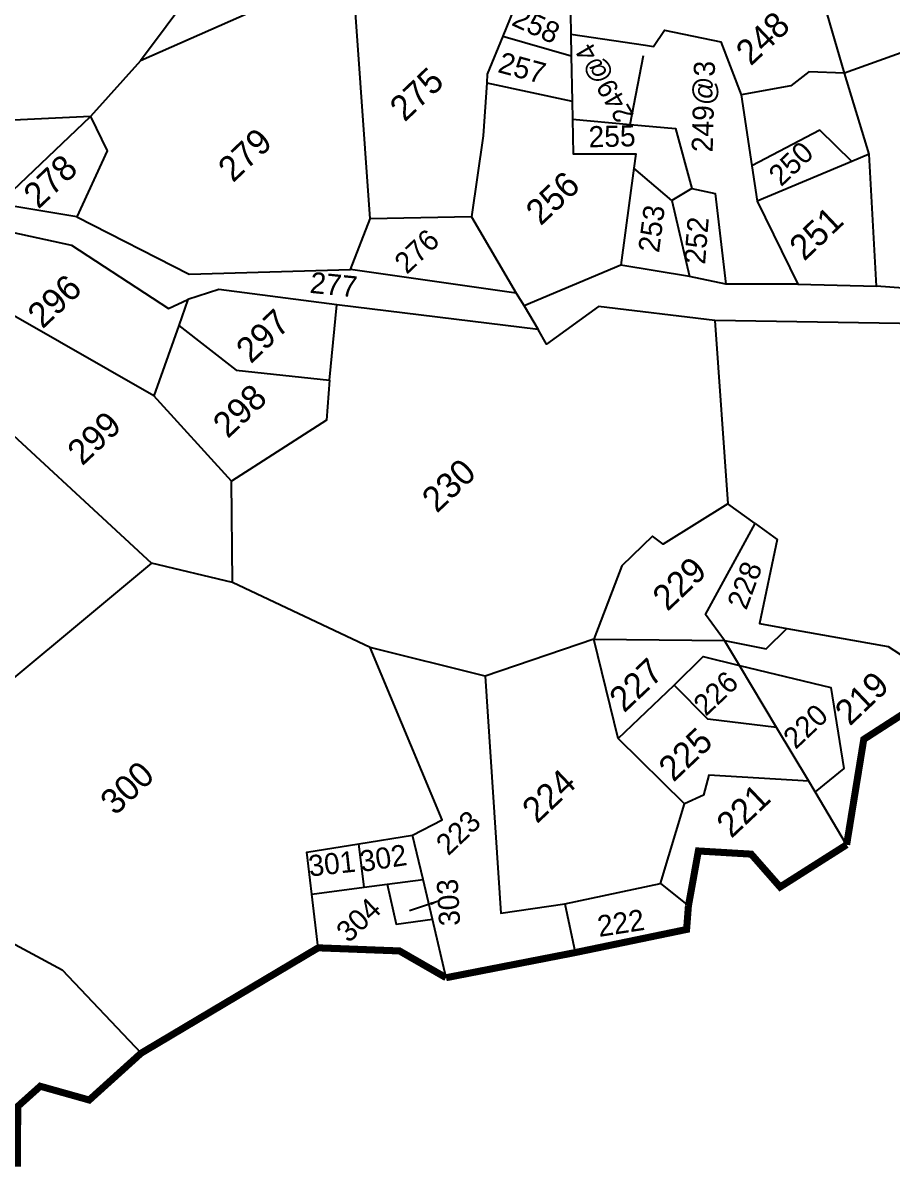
# Model space of a CAD drawing. Header units: metres. Extents: x 256444 to 258485, y 2203868 to 2205525.
# Drawn here: x 257690.2 to 258017.8, y 2204551.9 to 2204984.3 of the extents above; entities that cross this region are included whole.
import ezdxf

# ---------------------------------------------------------------- set-up
doc = ezdxf.new("R2010")
doc.units = ezdxf.units.M
doc.header["$MEASUREMENT"] = 0
doc.linetypes.add('DASHED', pattern=[0.75, 0.5, -0.25])
for name, color, linetype in [('POLY_PARCEL', 6, 'Continuous'), ('POLY_SUBPARCEL', 6, 'DASHED'), ('SYM_ARROW', 1, 'Continuous'), ('TEXT_PARCEL', 7, 'Continuous'), ('V_BOUND_LINE', 7, 'Continuous')]:
    doc.layers.add(name, color=color, linetype=linetype)
doc.styles.get("Standard").update_dxf_attribs({"font": 'simplex.shx'})
doc.styles.add('TEXT_MAP', font='KRDEV050.TTF', dxfattribs={"height": 1.8})
doc.dimstyles.get("Standard").update_dxf_attribs({"dimtxt": 0.18, "dimasz": 0.18, "dimexe": 0.18, "dimexo": 0.0625, "dimgap": 0.09, "dimtad": 0, "dimtih": 1, "dimtoh": 1, "dimdec": 4, "dimzin": 0, "dimdsep": 46, "dimtxsty": 'Standard', "dimcen": 0.09, "dimadec": 0, "dimazin": 0, "dimtfac": 1, "dimtdec": 4, "dimtofl": 0, "dimtmove": 0, "dimatfit": 3, "dimfxl": 1, "dimtolj": 1, "dimtzin": 0, "dimarcsym": 0})

# ---------------------------------------------------------------- blocks, each defined once
blk = doc.blocks.new('TEXTARROW')
blk.add_leader([(0, 0), (8.64, 0)], dimstyle='Standard', override={"dimtxt": 2.5, "dimasz": 2.5, "dimexe": 1.25, "dimexo": 0.625, "dimgap": 0.625, "dimtad": 1, "dimtih": 0, "dimtoh": 0, "dimzin": 8, "dimcen": 2.5, "dimtofl": 1})
blk = doc.blocks.new('32659841')
at = {"layer": 'POLY_PARCEL'}
for points in [[(259381.384, 2205029.108), (259364.418, 2205043.725)], [(259395.604, 2205031.094), (259386.693, 2205029.544)], [(259386.693, 2205029.544), (259381.384, 2205029.108)], [(259402.226, 2205027.22), (259394.7, 2205026.682), (259386.693, 2205029.544)], [(259370.984, 2205011.603), (259367.692, 2205022.621), (259365.536, 2205028.968)], [(259370.272, 2205029.034), (259374.103, 2205023.408), (259376.017, 2205015.384), (259377.452, 2205014.906)], [(259375.78, 2205024.603), (259372.368, 2205029.12)], [(259372.368, 2205029.12), (259381.384, 2205029.108)], [(259381.384, 2205029.108), (259380.573, 2205026.522), (259375.78, 2205024.603)], [(259375.78, 2205024.603), (259378.77, 2205016.157), (259387.32, 2205008.511)], [(259390.808, 2205010.156), (259400.135, 2205021.527), (259405.016, 2205021.516)], [(259361.507, 2205020.799), (259362.687, 2205003.084)], [(259377.452, 2205014.906), (259375.707, 2205014.015)], [(259384.871, 2205007.348), (259379.55, 2205013.919), (259377.452, 2205014.906)], [(259375.707, 2205014.015), (259370.984, 2205011.603)], [(259375.707, 2205014.015), (259376.501, 2205008.902), (259380.805, 2205003.824)], [(259408.972, 2205014.186), (259406.575, 2205013.098)], [(259406.575, 2205013.098), (259403.921, 2205011.894), (259403.475, 2205011.481)], [(259406.575, 2205013.098), (259409.156, 2205008.747)], [(259370.819, 2205003.403), (259370.984, 2205011.603)], [(259403.475, 2205011.481), (259400.692, 2205008.907), (259396.139, 2205005.311)], [(259403.475, 2205011.481), (259406.976, 2205006.35)], [(259411.168, 2205010.96), (259410.179, 2205009.872)], [(259387.32, 2205008.511), (259390.808, 2205010.156)], [(259396.139, 2205005.311), (259390.808, 2205010.156)], [(259410.179, 2205009.872), (259409.156, 2205008.747)], [(259410.179, 2205009.872), (259413.499, 2205005.642)], [(259394.698, 2204999.193), (259387.32, 2205008.511)], [(259409.156, 2205008.747), (259406.976, 2205006.35)], [(259380.805, 2205003.824), (259384.871, 2205007.348)], [(259394.046, 2204996.231), (259384.871, 2205007.348)], [(259406.976, 2205006.35), (259406.114, 2205005.401)], [(259413.499, 2205005.642), (259413.846, 2205005.2), (259415.221, 2205005.499), (259417.553, 2205002.153), (259415.998, 2204998.424)], [(259396.139, 2205005.311), (259394.698, 2204999.193)], [(259406.114, 2205005.401), (259404.459, 2205003.581), (259407.687, 2205000.535), (259406.873, 2204999.878)], [(259406.114, 2205005.401), (259408.827, 2205002.319)], [(259362.687, 2205003.084), (259343.498, 2205004.341)], [(259365.906, 2204998.132), (259362.687, 2205003.084)], [(259365.906, 2204998.132), (259370.819, 2205003.403)], [(259380.805, 2205003.824), (259378.713, 2205001.913), (259370.819, 2205003.403)], [(259408.827, 2205002.319), (259410.976, 2204999.878), (259408.883, 2204995.995)], [(259422.403, 2204994.479), (259425.826, 2205001.137)], [(259406.873, 2204999.878), (259401.469, 2204995.517)], [(259407.269, 2204996.353), (259406.873, 2204999.878)], [(259394.698, 2204999.193), (259394.49, 2204998.156)], [(259415.998, 2204998.424), (259413.082, 2204994.222)], [(259422.403, 2204994.479), (259420.62, 2204996.291), (259419.001, 2204996.454), (259415.998, 2204998.424)], [(259369.838, 2204988.054), (259365.906, 2204998.132)], [(259394.49, 2204998.156), (259394.046, 2204996.231)], [(259401.469, 2204995.517), (259394.49, 2204998.156)], [(259403.611, 2204988.06), (259398.29, 2204994.484), (259393.773, 2204995.07), (259394.046, 2204996.231)], [(259407.269, 2204996.353), (259404.456, 2204991.557)], [(259408.883, 2204995.995), (259409.837, 2204994.604), (259405.951, 2204989.407)], [(259408.883, 2204995.995), (259407.269, 2204996.353)], [(259404.456, 2204991.557), (259401.469, 2204995.517)], [(259335.486, 2204994.664), (259338.176, 2204986.48), (259338.175, 2204978.322)], [(259413.082, 2204994.222), (259411.639, 2204992.143)], [(259418.453, 2204989.571), (259418.335, 2204992.74), (259413.082, 2204994.222)], [(259419.71, 2204989.096), (259422.403, 2204994.479)], [(259427.873, 2204990.244), (259427.454, 2204992.248), (259422.403, 2204994.479)], [(259411.639, 2204992.143), (259409.661, 2204985.879)], [(259418.453, 2204989.571), (259411.639, 2204992.143)], [(259405.951, 2204989.407), (259404.456, 2204991.557)], [(259409.661, 2204985.879), (259405.951, 2204989.407)], [(259419.71, 2204989.096), (259418.453, 2204989.571)], [(259413.612, 2204981.928), (259419.71, 2204989.096)], [(259362.843, 2204976.287), (259365.115, 2204975.63), (259369.838, 2204988.054)], [(259374.352, 2204980.947), (259369.838, 2204988.054)], [(259403.611, 2204988.06), (259395.301, 2204977.965)], [(259430.743, 2204966.229), (259419.247, 2204972.757), (259403.611, 2204988.06)], [(259409.661, 2204985.879), (259413.612, 2204981.928)], [(259420.222, 2204974.658), (259413.612, 2204981.928)], [(259354.765, 2204978.177), (259356.565, 2204980.588), (259359.646, 2204978.477)], [(259374.352, 2204980.947), (259363.577, 2204967.958), (259367.342, 2204965.315)], [(259381.776, 2204977.537), (259374.352, 2204980.947)], [(259395.301, 2204977.965), (259389.99, 2204979.047), (259389.844, 2204979.969), (259386.81, 2204979.945), (259381.776, 2204977.537)], [(259352.464, 2204975.097), (259354.765, 2204978.177)], [(259354.765, 2204978.177), (259357.808, 2204975.967)], [(259357.808, 2204975.967), (259359.646, 2204978.477)], [(259359.646, 2204978.477), (259362.843, 2204976.287)], [(259395.753, 2204975.621), (259395.301, 2204977.965)], [(259378.175, 2204971.239), (259381.776, 2204977.537)], [(259381.776, 2204977.537), (259388.459, 2204971.081)], [(259361.212, 2204973.493), (259362.843, 2204976.287)], [(259357.808, 2204975.967), (259359.13, 2204975.006)], [(259388.459, 2204971.081), (259388.758, 2204973.351), (259395.753, 2204975.621)], [(259395.753, 2204975.621), (259396.112, 2204973.71), (259391.09, 2204970.245), (259392.257, 2204968.659)], [(259359.13, 2204975.006), (259357.642, 2204972.513), (259359.751, 2204970.99)], [(259359.13, 2204975.006), (259361.212, 2204973.493)], [(259359.751, 2204970.99), (259361.212, 2204973.493)], [(259383.686, 2204971.237), (259386.556, 2204971.297), (259388.007, 2204969.063)], [(259357.598, 2204967.301), (259359.751, 2204970.99)], [(259378.175, 2204971.239), (259383.686, 2204971.237)], [(259378.414, 2204964.608), (259378.175, 2204971.239)], [(259386.885, 2204964.053), (259383.746, 2204967.832), (259383.686, 2204971.237)], [(259388.007, 2204969.063), (259388.459, 2204971.081)], [(259388.459, 2204971.081), (259390.182, 2204968.612), (259392.257, 2204968.659)], [(259388.007, 2204969.063), (259391.638, 2204963.472), (259388.35, 2204958.633), (259385.718, 2204958.841)], [(259386.885, 2204964.053), (259388.007, 2204969.063)], [(259392.257, 2204968.659), (259396.601, 2204962.755), (259397.796, 2204957.857)], [(259367.342, 2204965.315), (259365.49, 2204962.283)], [(259367.342, 2204965.315), (259373.262, 2204961.671)], [(259385.91, 2204959.696), (259381.055, 2204964.905), (259379.8, 2204964.129), (259378.414, 2204964.608)], [(259373.262, 2204961.671), (259378.414, 2204964.608)], [(259385.91, 2204959.696), (259386.885, 2204964.053)], [(259373.262, 2204961.671), (259373.62, 2204959.162)], [(259385.718, 2204958.841), (259385.91, 2204959.696)], [(259384.762, 2204954.571), (259385.718, 2204958.841)]]:
    blk.add_lwpolyline(points, dxfattribs=at)
at = {"layer": 'POLY_SUBPARCEL', "ltscale": 10, "flags": 128}
blk.add_lwpolyline([(259408.827, 2205002.319), (259413.499, 2205005.642)], dxfattribs=at)
at = {"layer": 'V_BOUND_LINE', "const_width": 0.5}
for points in [[(259338.175, 2204978.322), (259333.212, 2204978.442), (259331.359, 2204981.548), (259329.206, 2204981.608), (259326.262, 2204978.515)], [(259338.175, 2204978.322), (259352.464, 2204975.097)], [(259357.598, 2204967.301), (259356.506, 2204970.96), (259352.464, 2204975.097)], [(259365.49, 2204962.283), (259357.598, 2204967.301)], [(259373.62, 2204959.162), (259372.365, 2204958.027), (259365.49, 2204962.283)], [(259384.762, 2204954.571), (259379.262, 2204955.646), (259379.381, 2204958.753), (259376.81, 2204961.5), (259373.62, 2204959.162)], [(259397.796, 2204957.857), (259390.801, 2204959.171), (259384.762, 2204954.571)]]:
    blk.add_lwpolyline(points, dxfattribs=at)
at = {"layer": 'SYM_ARROW', "xscale": 0.259231098486204, "yscale": 0.259231098486204, "zscale": 0.259231098486204, "rotation": 154.9052648174826}
blk.add_blockref('TEXTARROW', (259361.019, 2204971.585), dxfattribs=at)
at = {"layer": 'TEXT_PARCEL', "style": 'TEXT_MAP'}
for s, height, p in [('278', 1.8, (259374.14, 2205026.855)), ('296', 1.8, (259368.489, 2205020.468)), ('279', 1.8, (259385.467, 2205018.702)), ('275', 1.8, (259397.291, 2205013.438)), ('299', 1.8, (259363.84, 2205011.462)), ('297', 1.8, (259377.535, 2205008.481)), ('298', 1.8, (259372.681, 2205005.754)), ('276', 1.5, (259389.952, 2205005.471)), ('256', 1.8, (259399.225, 2205001.428)), ('248', 1.8, (259417.876, 2204999.397)), ('300', 1.8, (259348.427, 2204991.805)), ('230', 1.8, (259379.813, 2204991.681)), ('250', 1.5, (259413.534, 2204991.69)), ('251', 1.8, (259411.094, 2204986.719)), ('229', 1.8, (259386.903, 2204975.337)), ('304', 1.5, (259354.237, 2204973.818)), ('223', 1.5, (259363.65, 2204973.445)), ('227', 1.8, (259379.709, 2204972.218)), ('224', 1.8, (259369.793, 2204970.768)), ('226', 1.5, (259383.751, 2204968.046)), ('225', 1.8, (259378.862, 2204966.232)), ('220', 1.5, (259386.764, 2204961.949)), ('221', 1.8, (259379.092, 2204960.499)), ('219', 1.8, (259390.703, 2204960.503))]:
    blk.add_text(s, height=height, dxfattribs=at).set_placement(p)
for s, height, rotation, p in [('258', 1.5, 291.81426, (259407.537, 2205013.313)), ('257', 1.5, 301.45286, (259404.52, 2205011.55)), ('277', 1.5, 310.7285, (259384.045, 2205009.328)), ('249@4', 1.4, 76.83557, (259409.521, 2205002.593)), ('255', 1.5, 317.97682, (259405.576, 2205003.156)), ('249@3', 1.5, 44.97383, (259411.713, 2204996.835)), ('253', 1.5, 39.2198, (259404.014, 2204994.256)), ('252', 1.5, 41.82902, (259405.827, 2204991.414)), ('301', 1.5, 322.61271, (259355.506, 2204979.192)), ('302', 1.5, 325.32233, (259358.408, 2204976.883)), ('228', 1.5, 26.28023, (259391.026, 2204971.537)), ('303', 1.5, 49.79497, (259360.892, 2204969.306)), ('222', 1.5, 325.37317, (259367.488, 2204961.915))]:
    blk.add_text(s, height=height, rotation=rotation, dxfattribs=at).set_placement(p)

msp = doc.modelspace()

# ---------------------------------------------------------------- block references
at = {"xscale": 5.302708026671866, "yscale": 5.302708026671866, "zscale": 5.302708026671866, "rotation": 43.47705372796189}
msp.add_blockref('32659841', (7304914.36, -7226184.19), dxfattribs=at)

doc.saveas('drawing.dxf')
